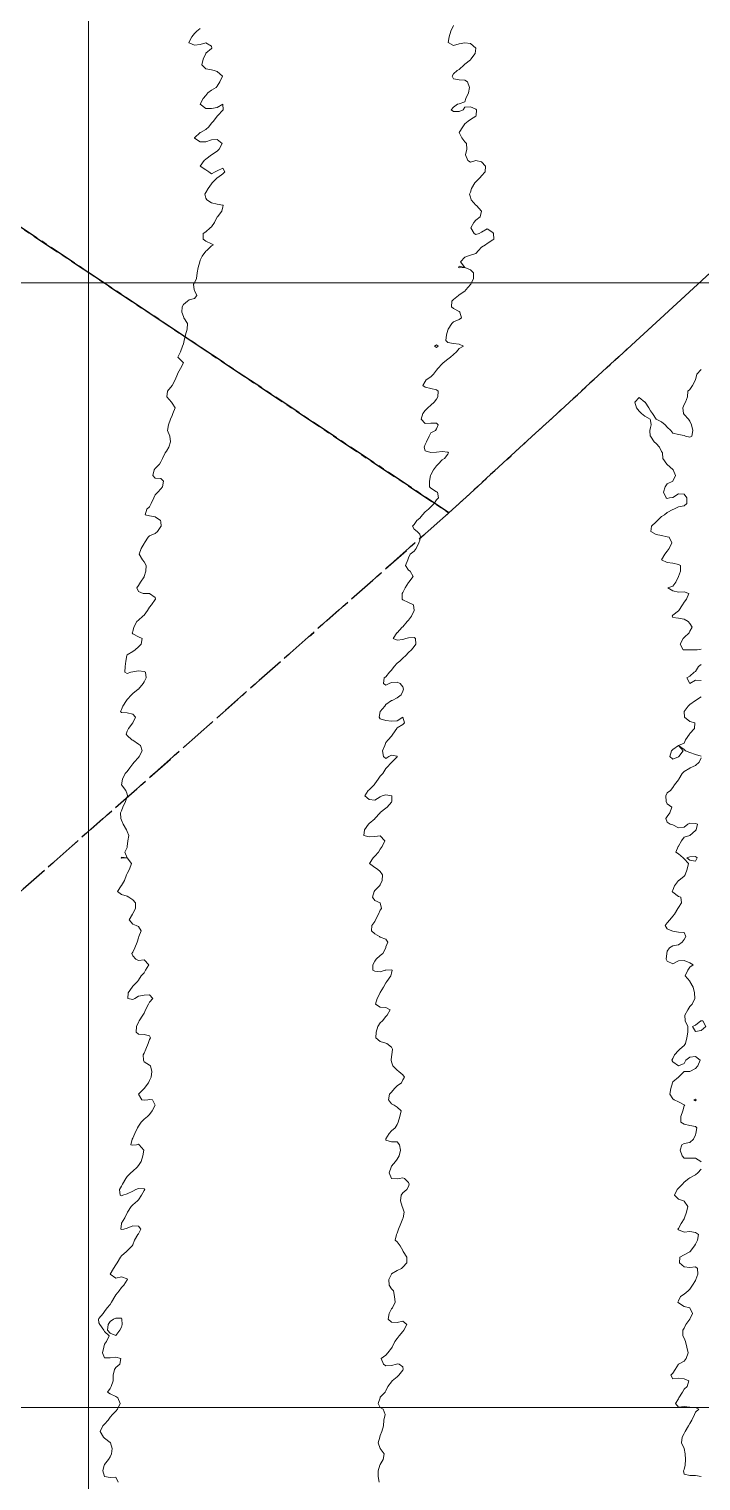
# Model space of a CAD drawing. Header units: centimetres. Extents: x 0 to 642158, y -847 to 649707.
# Drawn here: x 616361.5 to 616421.2, y 620380.9 to 620509.9 of the extents above; entities that cross this region are included whole.
import ezdxf

# ---------------------------------------------------------------- set-up
doc = ezdxf.new("R2010")
doc.units = ezdxf.units.CM
doc.header["$MEASUREMENT"] = 0
doc.linetypes.add('CENTERX2', pattern=[4, 2.5, -0.5, 0.5, -0.5])
doc.layers.add('MEV_grille', color=254, linetype='Continuous', lineweight=9)
doc.layers.add('WAL_topographie 0.5', color=253, linetype='Continuous', lineweight=20)
doc.layers.add('SPW_parcellaire cadastral', color=7, linetype='CENTERX2', lineweight=25, true_color=0xff0542)

# ---------------------------------------------------------------- blocks, each defined once
blk = doc.blocks.new('*U114')
at = {"layer": 'MEV_grille', "transparency": 33554687}
blk.add_lwpolyline([(-1338.46, 0), (1338.46, 0)], dxfattribs=at)
blk = doc.blocks.new('*U115')
at = {"layer": 'MEV_grille', "color": 0, "linetype": 'ByBlock', "lineweight": -2, "transparency": 16777216}
for p in [(0, -1900), (0, -2000)]:
    blk.add_blockref('*U114', p, dxfattribs=at)
blk = doc.blocks.new('*U112')
at = {"layer": 'MEV_grille', "transparency": 33554687}
blk.add_lwpolyline([(0, 1825.48), (0, -1825.48)], dxfattribs=at)
blk = doc.blocks.new('*U113')
at = {"layer": 'MEV_grille', "color": 0, "linetype": 'ByBlock', "lineweight": -2, "transparency": 16777216}
blk.add_blockref('*U112', (1000, 0), dxfattribs=at)

msp = doc.modelspace()

# ---------------------------------------------------------------- linework, layer by layer
at = {"layer": 'SPW_parcellaire cadastral'}
for points in [[(616425.74, 620491.64), (616398.85, 620466.93), (616295.42, 620535.92), (616341.97, 620593.58), (616353.95, 620608.37), (616450.36, 620515.77), (616425.74, 620491.64)], [(616244.92, 620527.53), (616265.33, 620555.01), (616295.42, 620535.92), (616398.85, 620466.93), (616360.24, 620432.78), (616355.21, 620434.82), (616244.92, 620527.53)], [(616341.48, 620417.92), (616354.92, 620428.6), (616360.24, 620432.78), (616398.85, 620466.93), (616425.74, 620491.64), (616492.56, 620388.57), (616489.07, 620387.92), (616489.93, 620383.02), (616456.01, 620366.98), (616440.31, 620357.7), (616423.38, 620344.81), (616399.68, 620325.69), (616323.15, 620403.09), (616341.48, 620417.92)]]:
    msp.add_lwpolyline(points, dxfattribs=at)
at = {"layer": 'WAL_topographie 0.5'}
for points in [[(616376.75, 620509.97), (616376.44, 620509.75), (616376.25, 620509.53), (616376, 620509.25), (616375.75, 620508.8), (616375.72, 620508.75), (616375.75, 620508.7), (616376.25, 620508.5), (616376.75, 620508.56), (616377.25, 620508.71), (616377.75, 620508.42), (616377.78, 620508.25), (616377.75, 620508.21), (616377.25, 620507.79), (616377.23, 620507.75), (616377.02, 620507.25), (616376.89, 620506.75), (616377.25, 620506.41), (616377.75, 620506.3), (616377.97, 620506.25), (616378.25, 620506.16), (616378.73, 620505.75), (616378.49, 620505.25), (616378.25, 620504.85), (616378.15, 620504.75), (616377.75, 620504.5), (616377.43, 620504.25), (616377.25, 620504.04), (616377, 620503.75), (616376.75, 620503.25), (616377.25, 620502.87), (616377.75, 620502.87), (616378.25, 620502.95), (616378.75, 620503.25), (616378.75, 620503.25), (616378.75, 620503.25), (616378.77, 620502.75), (616378.75, 620502.73), (616378.3, 620502.25), (616378.25, 620502.19), (616377.93, 620501.75), (616377.75, 620501.56), (616377.5, 620501.25), (616377.25, 620501.01), (616376.77, 620500.75), (616376.75, 620500.73), (616376.25, 620500.27), (616376.23, 620500.25), (616376.25, 620500.22), (616376.75, 620499.91), (616377.25, 620499.91), (616377.75, 620500.08), (616378.25, 620500.11), (616378.69, 620499.75), (616378.43, 620499.25), (616378.25, 620499.08), (616377.75, 620498.75), (616377.75, 620498.75), (616377.25, 620498.36), (616377.1, 620498.25), (616376.75, 620497.75), (616377.25, 620497.43), (616377.52, 620497.25), (616377.75, 620497.07), (616378.08, 620497.25), (616378.25, 620497.32), (616378.75, 620497.56), (616378.92, 620497.25), (616378.75, 620497.07), (616378.31, 620496.75), (616378.25, 620496.72), (616377.81, 620496.25), (616377.75, 620496.16), (616377.45, 620495.75), (616377.25, 620495.39), (616377.16, 620495.25), (616377.25, 620494.89), (616377.32, 620494.75), (616377.75, 620494.48), (616378.25, 620494.38), (616378.75, 620494.27), (616378.79, 620494.25), (616378.75, 620494.12), (616378.67, 620493.75), (616378.27, 620493.25), (616378.25, 620493.23), (616378.01, 620492.75), (616377.75, 620492.36), (616377.63, 620492.25), (616377.25, 620491.92), (616377.02, 620491.75), (616377.02, 620491.25), (616377.25, 620491.07), (616377.75, 620490.84), (616377.92, 620490.75), (616377.75, 620490.66), (616377.34, 620490.25), (616377.25, 620490.18), (616376.92, 620489.75), (616376.75, 620489.38), (616376.71, 620489.25), (616376.57, 620488.75), (616376.47, 620488.25), (616376.42, 620487.75), (616376.25, 620487.36), (616376.16, 620487.25), (616376.22, 620486.75), (616376.25, 620486.68), (616376.45, 620486.25), (616376.25, 620485.98), (616375.75, 620485.85), (616375.61, 620485.75), (616375.25, 620485.46), (616375.14, 620485.25), (616375.11, 620484.75), (616375.25, 620484.38), (616375.3, 620484.25), (616375.61, 620483.75), (616375.6, 620483.25), (616375.45, 620482.75), (616375.33, 620482.25), (616375.25, 620481.94), (616375.17, 620481.75), (616374.98, 620481.25), (616374.75, 620480.75), (616375.25, 620480.25), (616375.25, 620480.25), (616375.25, 620480.25), (616375, 620479.75), (616374.75, 620479.34), (616374.72, 620479.25), (616374.53, 620478.75), (616374.25, 620478.25), (616374.25, 620478.25), (616373.83, 620477.75), (616373.78, 620477.25), (616374.2, 620476.75), (616374.25, 620476.68), (616374.53, 620476.25), (616374.31, 620475.75), (616374.25, 620475.57), (616374.09, 620475.25), (616373.93, 620474.75), (616373.83, 620474.25), (616374.04, 620473.75), (616374.1, 620473.25), (616373.96, 620472.75), (616373.75, 620472.42), (616373.63, 620472.25), (616373.4, 620471.75), (616373.25, 620471.45), (616373.12, 620471.25), (616372.75, 620470.86), (616372.64, 620470.75), (616372.53, 620470.25), (616372.75, 620470.02), (616373.25, 620469.97), (616373.47, 620469.75), (616373.39, 620469.25), (616373.25, 620469.06), (616372.98, 620468.75), (616372.75, 620468.51), (616372.62, 620468.25), (616372.39, 620467.75), (616372.25, 620467.46), (616372.01, 620467.25), (616371.86, 620466.75), (616372.25, 620466.66), (616372.75, 620466.56), (616373.23, 620466.25), (616373.25, 620466.12), (616373.28, 620465.75), (616373.25, 620465.7), (616372.96, 620465.25), (616372.75, 620465.09), (616372.25, 620464.87), (616372.11, 620464.75), (616371.78, 620464.25), (616371.75, 620464.19), (616371.5, 620463.75), (616371.31, 620463.25), (616371.61, 620462.75), (616371.75, 620462.56), (616371.95, 620462.25), (616371.92, 620461.75), (616371.76, 620461.25), (616371.75, 620461.23), (616371.43, 620460.75), (616371.25, 620460.46), (616371.12, 620460.25), (616371.25, 620459.94), (616371.67, 620459.75), (616371.75, 620459.74), (616372.25, 620459.75), (616372.25, 620459.75), (616372.25, 620459.75), (616372.75, 620459.39), (616372.77, 620459.25), (616372.75, 620459.22), (616372.42, 620458.75), (616372.25, 620458.53), (616372.07, 620458.25), (616371.75, 620457.84), (616371.65, 620457.75), (616371.25, 620457.38), (616371.12, 620457.25), (616370.84, 620456.75), (616370.75, 620456.38), (616370.7, 620456.25), (616370.75, 620456.16), (616371.25, 620455.9), (616371.6, 620455.75), (616371.49, 620455.25), (616371.25, 620455), (616370.96, 620454.75), (616370.75, 620454.61), (616370.25, 620454.29), (616370.23, 620454.25), (616370.12, 620453.75), (616370.07, 620453.25), (616370.06, 620452.75), (616370.25, 620452.65), (616370.58, 620452.75), (616370.75, 620452.79), (616371.25, 620452.88), (616371.75, 620452.82), (616371.87, 620452.75), (616371.93, 620452.25), (616371.75, 620451.89), (616371.68, 620451.75), (616371.25, 620451.26), (616371.23, 620451.25), (616370.75, 620450.87), (616370.63, 620450.75), (616370.25, 620450.33), (616370.2, 620450.25), (616369.87, 620449.75), (616369.75, 620449.44), (616369.65, 620449.25), (616369.75, 620449.17), (616370.25, 620449.13), (616370.75, 620449.03), (616370.99, 620448.75), (616370.75, 620448.25), (616370.75, 620448.25), (616370.36, 620447.75), (616370.25, 620447.5), (616370.17, 620447.25), (616370.25, 620447.12), (616370.67, 620446.75), (616370.75, 620446.7), (616371.25, 620446.36), (616371.45, 620446.25), (616371.59, 620445.75), (616371.31, 620445.25), (616371.25, 620445.18), (616370.88, 620444.75), (616370.75, 620444.6), (616370.48, 620444.25), (616370.25, 620443.93), (616370.09, 620443.75), (616369.83, 620443.25), (616369.75, 620442.75), (616370.14, 620442.25), (616370.25, 620441.92), (616370.27, 620441.75), (616370.25, 620441.71), (616370.1, 620441.25), (616369.88, 620440.75), (616369.75, 620440.44), (616369.67, 620440.25), (616369.69, 620439.75), (616369.75, 620439.6), (616369.89, 620439.25), (616370.18, 620438.75), (616370.25, 620438.6), (616370.4, 620438.25), (616370.31, 620437.75), (616370.26, 620437.25), (616370.25, 620437.17), (616370.04, 620436.75), (616370.25, 620436.25), (616370.25, 620436.25), (616370.64, 620435.75), (616370.46, 620435.25), (616370.25, 620434.87), (616370.2, 620434.75), (616370.01, 620434.25), (616369.75, 620433.8), (616369.71, 620433.75), (616369.4, 620433.25), (616369.75, 620432.98), (616370.25, 620432.84), (616370.4, 620432.75), (616370.75, 620432.51), (616370.98, 620432.25), (616371, 620431.75), (616370.75, 620431.29), (616370.73, 620431.25), (616370.42, 620430.75), (616370.75, 620430.34), (616371.04, 620430.25), (616371.25, 620430.15), (616371.5, 620429.75), (616371.29, 620429.25), (616371.25, 620429.13), (616371.14, 620428.75), (616370.94, 620428.25), (616370.75, 620427.87), (616370.67, 620427.75), (616370.75, 620427.55), (616371.02, 620427.25), (616371.25, 620427.12), (616371.75, 620427.17), (616372.19, 620426.75), (616371.89, 620426.25), (616371.75, 620426.03), (616371.51, 620425.75), (616371.25, 620425.38), (616371.16, 620425.25), (616370.75, 620424.83), (616370.69, 620424.75), (616370.33, 620424.25), (616370.32, 620423.75), (616370.75, 620423.67), (616370.93, 620423.75), (616371.25, 620423.94), (616371.75, 620424.04), (616372.25, 620424.07), (616372.54, 620423.75), (616372.25, 620423.42), (616372.16, 620423.25), (616371.88, 620422.75), (616371.75, 620422.43), (616371.66, 620422.25), (616371.31, 620421.75), (616371.25, 620421.64), (616371.08, 620421.25), (616371.05, 620420.75), (616371.25, 620420.57), (616371.75, 620420.54), (616372.25, 620420.43), (616372.34, 620420.25), (616372.25, 620420.11), (616372.12, 620419.75), (616371.9, 620419.25), (616371.75, 620418.9), (616371.68, 620418.75), (616371.69, 620418.25), (616371.75, 620418.11), (616372.25, 620417.81), (616372.33, 620417.75), (616372.44, 620417.25), (616372.38, 620416.75), (616372.25, 620416.47), (616372.14, 620416.25), (616371.75, 620415.75), (616371.75, 620415.75), (616371.27, 620415.25), (616371.55, 620414.75), (616371.75, 620414.71), (616372.08, 620414.75), (616372.25, 620414.77), (616372.5, 620414.75), (616372.75, 620414.25), (616372.75, 620414.25), (616372.75, 620414.25), (616372.48, 620413.75), (616372.25, 620413.42), (616372.06, 620413.25), (616371.75, 620413.03), (616371.51, 620412.75), (616371.25, 620412.39), (616371.17, 620412.25), (616370.94, 620411.75), (616370.75, 620411.33), (616370.71, 620411.25), (616370.58, 620410.75), (616370.75, 620410.7), (616371.08, 620410.75), (616371.25, 620410.79), (616371.33, 620410.75), (616371.72, 620410.25), (616371.65, 620409.75), (616371.51, 620409.25), (616371.25, 620408.89), (616371.13, 620408.75), (616370.75, 620408.39), (616370.58, 620408.25), (616370.25, 620407.93), (616370.12, 620407.75), (616369.83, 620407.25), (616369.75, 620407.07), (616369.56, 620406.75), (616369.62, 620406.25), (616369.75, 620406.21), (616369.88, 620406.25), (616370.25, 620406.38), (616370.75, 620406.61), (616371.02, 620406.75), (616371.25, 620406.85), (616371.75, 620406.82), (616371.83, 620406.75), (616371.75, 620406.68), (616371.53, 620406.25), (616371.25, 620405.86), (616371.17, 620405.75), (616370.75, 620405.39), (616370.61, 620405.25), (616370.28, 620404.75), (616370.25, 620404.69), (616370.05, 620404.25), (616369.75, 620403.77), (616369.74, 620403.75), (616369.68, 620403.25), (616369.75, 620403.2), (616369.95, 620403.25), (616370.25, 620403.33), (616370.75, 620403.54), (616371.25, 620403.51), (616371.47, 620403.25), (616371.25, 620402.82), (616371.21, 620402.75), (616370.91, 620402.25), (616370.75, 620401.84), (616370.7, 620401.75), (616370.25, 620401.31), (616370.19, 620401.25), (616369.75, 620400.87), (616369.65, 620400.75), (616369.37, 620400.25), (616369.25, 620400.06), (616369.05, 620399.75), (616368.75, 620399.25), (616369.25, 620398.88), (616369.75, 620398.99), (616370.25, 620398.82), (616370.27, 620398.75), (616370.25, 620398.72), (616369.95, 620398.25), (616369.75, 620398.06), (616369.54, 620397.75), (616369.25, 620397.39), (616369.15, 620397.25), (616368.86, 620396.75), (616368.75, 620396.55), (616368.48, 620396.25), (616368.25, 620395.92), (616368.11, 620395.75), (616367.75, 620395.31), (616367.72, 620395.25), (616367.75, 620394.92), (616367.81, 620394.75), (616368.19, 620394.25), (616368.25, 620394.14), (616368.64, 620393.75), (616368.43, 620393.25), (616368.25, 620393), (616368.17, 620392.75), (616368.06, 620392.25), (616368.25, 620391.81), (616368.75, 620391.79), (616369.25, 620391.87), (616369.68, 620391.75), (616369.59, 620391.25), (616369.25, 620390.93), (616369.14, 620390.75), (616369, 620390.25), (616369.02, 620389.75), (616368.83, 620389.25), (616368.75, 620389.06), (616368.52, 620388.75), (616368.75, 620388.6), (616369.25, 620388.35), (616369.43, 620388.25), (616369.62, 620387.75), (616369.4, 620387.25), (616369.25, 620387.05), (616368.96, 620386.75), (616368.75, 620386.52), (616368.57, 620386.25), (616368.25, 620385.89), (616368.08, 620385.75), (616367.86, 620385.25), (616368.14, 620384.75), (616368.25, 620384.67), (616368.75, 620384.28), (616368.78, 620384.25), (616368.93, 620383.75), (616368.85, 620383.25), (616368.75, 620383.01), (616368.59, 620382.75), (616368.25, 620382.32), (616368.2, 620382.25), (616368.1, 620381.75), (616368.25, 620381.25), (616368.25, 620381.25), (616368.75, 620381.16), (616369.25, 620381.2), (616369.44, 620380.75)], [(616399.25, 620510.25), (616399.03, 620509.75), (616398.86, 620509.25), (616398.79, 620508.75), (616399.25, 620508.48), (616399.75, 620508.62), (616400.25, 620508.72), (616400.75, 620508.65), (616401.25, 620508.25), (616401.25, 620508.25), (616401.25, 620508.25), (616401.18, 620507.75), (616400.8, 620507.25), (616400.75, 620507.2), (616400.25, 620506.8), (616400.2, 620506.75), (616399.75, 620506.33), (616399.59, 620506.25), (616399.25, 620505.94), (616399.14, 620505.75), (616399.25, 620505.52), (616399.75, 620505.43), (616400.25, 620505.39), (616400.5, 620505.25), (616400.67, 620504.75), (616400.58, 620504.25), (616400.34, 620503.75), (616400.25, 620503.47), (616399.75, 620503.3), (616399.62, 620503.25), (616399.25, 620503), (616399.04, 620502.75), (616399.25, 620502.61), (616399.75, 620502.6), (616400.1, 620502.75), (616400.25, 620503), (616400.75, 620503.03), (616401.25, 620502.81), (616401.3, 620502.75), (616401.28, 620502.25), (616401.25, 620502.19), (616400.75, 620501.9), (616400.56, 620501.75), (616400.25, 620501.52), (616400.08, 620501.25), (616399.76, 620500.75), (616399.98, 620500.25), (616400.25, 620499.92), (616400.42, 620499.75), (616400.44, 620499.25), (616400.32, 620498.75), (616400.54, 620498.25), (616400.75, 620498.11), (616401.25, 620498.25), (616401.25, 620498.25), (616401.25, 620498.25), (616401.75, 620498.14), (616402.1, 620497.75), (616402.07, 620497.25), (616401.75, 620496.9), (616401.63, 620496.75), (616401.25, 620496.35), (616401.16, 620496.25), (616400.85, 620495.75), (616400.75, 620495.42), (616400.69, 620495.25), (616400.75, 620495), (616400.82, 620494.75), (616401.25, 620494.29), (616401.31, 620494.25), (616401.75, 620493.75), (616401.75, 620493.75), (616401.75, 620493.75), (616401.62, 620493.25), (616401.25, 620492.93), (616401.06, 620492.75), (616400.78, 620492.25), (616401.1, 620491.75), (616401.25, 620491.68), (616401.53, 620491.75), (616401.75, 620491.89), (616402.25, 620492.18), (616402.75, 620491.84), (616402.82, 620491.75), (616402.84, 620491.25), (616402.75, 620491.19), (616402.25, 620490.88), (616402.09, 620490.75), (616401.75, 620490.53), (616401.48, 620490.25), (616401.25, 620489.98), (616400.75, 620489.82), (616400.5, 620489.75), (616400.25, 620489.64), (616399.89, 620489.25), (616400.25, 620488.75), (616400.25, 620488.75), (616400.75, 620488.54), (616401.02, 620488.25), (616401.03, 620487.75), (616400.78, 620487.25), (616400.75, 620487.21), (616400.35, 620486.75), (616400.25, 620486.63), (616399.75, 620486.3), (616399.69, 620486.25), (616399.25, 620485.89), (616399.1, 620485.75), (616399.08, 620485.25), (616399.25, 620485.08), (616399.75, 620484.82), (616399.83, 620484.75), (616399.96, 620484.25), (616399.75, 620484.12), (616399.25, 620483.91), (616399.11, 620483.75), (616398.77, 620483.25), (616398.75, 620483.15), (616398.62, 620482.75), (616398.58, 620482.25), (616398.75, 620482.08), (616399.25, 620481.98), (616399.75, 620481.91), (616400.14, 620481.75), (616399.75, 620481.54), (616399.52, 620481.25), (616399.25, 620481), (616398.98, 620480.75), (616398.75, 620480.58), (616398.35, 620480.25), (616398.25, 620480.17), (616397.85, 620479.75), (616397.75, 620479.62), (616397.48, 620479.25), (616397.25, 620479.01), (616396.82, 620478.75), (616396.75, 620478.6), (616396.53, 620478.25), (616396.75, 620478.11), (616397.25, 620477.97), (616397.75, 620477.87), (616397.89, 620477.75), (616397.87, 620477.25), (616397.75, 620477.03), (616397.55, 620476.75), (616397.25, 620476.49), (616396.97, 620476.25), (616396.75, 620476.02), (616396.53, 620475.75), (616396.38, 620475.25), (616396.75, 620474.87), (616397.25, 620474.9), (616397.75, 620474.91), (616397.89, 620474.75), (616397.75, 620474.38), (616397.65, 620474.25), (616397.25, 620474.04), (616397.08, 620473.75), (616396.84, 620473.25), (616396.75, 620473), (616396.65, 620472.75), (616396.75, 620472.45), (616397.25, 620472.29), (616397.75, 620472.31), (616398.25, 620472.39), (616398.75, 620472.31), (616398.81, 620472.25), (616398.75, 620472.13), (616398.45, 620471.75), (616398.25, 620471.63), (616397.89, 620471.25), (616397.75, 620471.11), (616397.47, 620470.75), (616397.25, 620470.29), (616397.22, 620470.25), (616397.13, 620469.75), (616397.12, 620469.25), (616397.25, 620469.13), (616397.75, 620468.78), (616397.82, 620468.75), (616397.91, 620468.25), (616397.75, 620468.08), (616397.53, 620467.75), (616397.25, 620467.46), (616397.04, 620467.25), (616396.75, 620467.01), (616396.49, 620466.75), (616396.25, 620466.46), (616396.01, 620466.25), (616395.75, 620465.89), (616395.61, 620465.75), (616395.75, 620465.48), (616396.03, 620465.25), (616396.25, 620465.03), (616396.33, 620464.75), (616396.25, 620464.5), (616396.18, 620464.25), (616395.94, 620463.75), (616395.75, 620463.53), (616395.39, 620463.25), (616395.25, 620462.92), (616395.2, 620462.75), (616395, 620462.25), (616395.25, 620461.84), (616395.39, 620461.75), (616395.67, 620461.25), (616395.27, 620460.75), (616395.25, 620460.73), (616394.96, 620460.25), (616394.75, 620459.83), (616394.7, 620459.75), (616394.68, 620459.25), (616394.75, 620459.19), (616395.25, 620458.94), (616395.7, 620458.75), (616395.75, 620458.25), (616395.75, 620458.25), (616395.75, 620458.25), (616395.53, 620457.75), (616395.25, 620457.37), (616395.15, 620457.25), (616394.75, 620456.79), (616394.7, 620456.75), (616394.25, 620456.27), (616394.23, 620456.25), (616393.88, 620455.75), (616394.25, 620455.61), (616394.75, 620455.65), (616395.02, 620455.75), (616395.25, 620455.82), (616395.75, 620455.83), (616395.89, 620455.75), (616395.91, 620455.25), (616395.75, 620455.05), (616395.51, 620454.75), (616395.25, 620454.51), (616395.03, 620454.25), (616394.75, 620453.99), (616394.48, 620453.75), (616394.25, 620453.55), (616393.98, 620453.25), (616393.75, 620452.94), (616393.58, 620452.75), (616393.25, 620452.35), (616393.1, 620452.25), (616393.02, 620451.75), (616393.25, 620451.61), (616393.55, 620451.75), (616393.75, 620451.84), (616394.25, 620451.87), (616394.5, 620451.75), (616394.75, 620451.44), (616394.81, 620451.25), (616394.75, 620451.08), (616394.6, 620450.75), (616394.25, 620450.49), (616393.79, 620450.25), (616393.75, 620450.23), (616393.25, 620449.87), (616393.15, 620449.75), (616392.75, 620449.25), (616392.75, 620449.25), (616392.64, 620448.75), (616392.75, 620448.62), (616393.25, 620448.46), (616393.75, 620448.4), (616394.25, 620448.42), (616394.75, 620448.75), (616394.75, 620448.75), (616394.75, 620448.75), (616394.9, 620448.25), (616394.75, 620448.1), (616394.25, 620447.82), (616394.23, 620447.75), (616393.87, 620447.25), (616393.75, 620447.06), (616393.44, 620446.75), (616393.25, 620446.5), (616393.14, 620446.25), (616392.93, 620445.75), (616393.03, 620445.25), (616393.25, 620445.07), (616393.5, 620445.25), (616393.75, 620445.38), (616394.25, 620445.28), (616394.26, 620445.25), (616394.25, 620445.23), (616393.77, 620444.75), (616393.75, 620444.73), (616393.3, 620444.25), (616393.25, 620444.2), (616392.97, 620443.75), (616392.75, 620443.5), (616392.57, 620443.25), (616392.25, 620442.82), (616392.19, 620442.75), (616391.75, 620442.31), (616391.68, 620442.25), (616391.38, 620441.75), (616391.75, 620441.44), (616392.25, 620441.37), (616392.75, 620441.68), (616392.92, 620441.75), (616393.25, 620441.84), (616393.75, 620441.76), (616393.77, 620441.75), (616393.78, 620441.25), (616393.75, 620441.2), (616393.37, 620440.75), (616393.25, 620440.66), (616392.75, 620440.27), (616392.74, 620440.25), (616392.26, 620439.75), (616392.25, 620439.73), (616391.75, 620439.3), (616391.7, 620439.25), (616391.33, 620438.75), (616391.3, 620438.25), (616391.75, 620438.12), (616392.25, 620438.16), (616392.75, 620438.2), (616393.15, 620437.75), (616392.9, 620437.25), (616392.75, 620437.03), (616392.59, 620436.75), (616392.25, 620436.39), (616392.12, 620436.25), (616391.8, 620435.75), (616392.25, 620435.38), (616392.49, 620435.25), (616392.75, 620435.03), (616392.94, 620434.75), (616392.92, 620434.25), (616392.75, 620433.85), (616392.68, 620433.75), (616392.25, 620433.34), (616392.19, 620433.25), (616392.05, 620432.75), (616392.25, 620432.45), (616392.75, 620432.25), (616392.75, 620432.25), (616392.85, 620431.75), (616392.75, 620431.6), (616392.59, 620431.25), (616392.33, 620430.75), (616392.25, 620430.6), (616392.01, 620430.25), (616391.96, 620429.75), (616392.25, 620429.49), (616392.67, 620429.25), (616392.75, 620429.2), (616393.25, 620429.03), (616393.43, 620428.75), (616393.25, 620428.33), (616393.23, 620428.25), (616392.97, 620427.75), (616392.75, 620427.56), (616392.38, 620427.25), (616392.25, 620427.07), (616392.09, 620426.75), (616392.08, 620426.25), (616392.25, 620426.19), (616392.75, 620426.11), (616393.18, 620426.25), (616393.25, 620426.27), (616393.75, 620426.29), (616393.79, 620426.25), (616393.75, 620426), (616393.67, 620425.75), (616393.32, 620425.25), (616393.25, 620425.14), (616393.04, 620424.75), (616392.75, 620424.27), (616392.74, 620424.25), (616392.47, 620423.75), (616392.31, 620423.25), (616392.75, 620422.98), (616393.25, 620422.95), (616393.62, 620422.75), (616393.36, 620422.25), (616393.25, 620422.14), (616392.93, 620421.75), (616392.75, 620421.59), (616392.52, 620421.25), (616392.38, 620420.75), (616392.34, 620420.25), (616392.75, 620419.93), (616393.25, 620419.77), (616393.33, 620419.75), (616393.75, 620419.43), (616393.83, 620419.25), (616393.76, 620418.75), (616393.75, 620418.58), (616393.71, 620418.25), (616393.75, 620418.11), (616393.86, 620417.75), (616394.25, 620417.36), (616394.4, 620417.25), (616394.75, 620416.95), (616394.9, 620416.75), (616394.75, 620416.5), (616394.63, 620416.25), (616394.25, 620415.98), (616394.02, 620415.75), (616393.75, 620415.43), (616393.58, 620415.25), (616393.48, 620414.75), (616393.75, 620414.38), (616393.98, 620414.25), (616394.25, 620414.07), (616394.6, 620413.75), (616394.49, 620413.25), (616394.34, 620412.75), (616394.25, 620412.54), (616394.08, 620412.25), (616393.75, 620411.98), (616393.53, 620411.75), (616393.25, 620411.28), (616393.24, 620411.25), (616393.25, 620411.15), (616393.75, 620411.01), (616394.25, 620410.99), (616394.45, 620410.75), (616394.53, 620410.25), (616394.44, 620409.75), (616394.25, 620409.47), (616394.1, 620409.25), (616393.75, 620408.83), (616393.71, 620408.75), (616393.55, 620408.25), (616393.75, 620407.75), (616393.75, 620407.75), (616394.25, 620407.71), (616394.42, 620407.75), (616394.75, 620407.81), (616394.9, 620407.75), (616395.25, 620407.38), (616395.3, 620407.25), (616395.25, 620407.04), (616395.1, 620406.75), (616394.75, 620406.47), (616394.61, 620406.25), (616394.55, 620405.75), (616394.68, 620405.25), (616394.75, 620405.11), (616394.86, 620404.75), (616394.77, 620404.25), (616394.75, 620404.2), (616394.58, 620403.75), (616394.37, 620403.25), (616394.25, 620402.88), (616394.19, 620402.75), (616394.07, 620402.25), (616394.25, 620402.1), (616394.5, 620401.75), (616394.75, 620401.34), (616394.79, 620401.25), (616395.12, 620400.75), (616395.12, 620400.25), (616394.75, 620399.85), (616394.62, 620399.75), (616394.25, 620399.56), (616393.75, 620399.27), (616393.74, 620399.25), (616393.51, 620398.75), (616393.55, 620398.25), (616393.75, 620397.94), (616393.93, 620397.75), (616394.01, 620397.25), (616394.08, 620396.75), (616393.83, 620396.25), (616393.75, 620396.15), (616393.53, 620395.75), (616393.45, 620395.25), (616393.75, 620394.96), (616394.25, 620394.95), (616394.75, 620395.05), (616395.12, 620394.75), (616394.85, 620394.25), (616394.75, 620394.14), (616394.44, 620393.75), (616394.25, 620393.51), (616394.04, 620393.25), (616393.8, 620392.75), (616393.75, 620392.66), (616393.42, 620392.25), (616393.25, 620392.03), (616392.84, 620391.75), (616393.02, 620391.25), (616393.25, 620391.1), (616393.75, 620391.13), (616394.18, 620391.25), (616394.25, 620391.27), (616394.42, 620391.25), (616394.75, 620391), (616394.79, 620390.75), (616394.75, 620390.71), (616394.41, 620390.25), (616394.25, 620390.1), (616393.8, 620389.75), (616393.75, 620389.68), (616393.42, 620389.25), (616393.25, 620388.87), (616393.19, 620388.75), (616392.75, 620388.29), (616392.73, 620388.25), (616392.56, 620387.75), (616392.75, 620387.38), (616393, 620387.25), (616393.17, 620386.75), (616393.07, 620386.25), (616393.02, 620385.75), (616392.88, 620385.25), (616392.75, 620384.88), (616392.72, 620384.75), (616392.57, 620384.25), (616392.75, 620383.75), (616392.75, 620383.75), (616393.09, 620383.25), (616392.99, 620382.75), (616392.75, 620382.31), (616392.72, 620382.25), (616392.56, 620381.75), (616392.57, 620381.25), (616392.64, 620380.75)], [(616399.75, 620488.71), (616400.25, 620488.75), (616399.75, 620488.85), (616399.7, 620488.75), (616399.75, 620488.71)], [(616397.75, 620481.61), (616397.89, 620481.75), (616397.75, 620481.85), (616397.58, 620481.75), (616397.75, 620481.61)], [(616421.25, 620479.68), (616420.87, 620479.25), (616420.75, 620478.75), (616420.75, 620478.75), (616420.48, 620478.25), (616420.25, 620477.88), (616420.07, 620477.75), (616420.06, 620477.25), (616419.88, 620476.75), (616419.75, 620476.55), (616419.62, 620476.25), (616419.7, 620475.75), (616419.75, 620475.68), (616420.13, 620475.25), (616420.25, 620475.08), (616420.41, 620474.75), (616420.51, 620474.25), (616420.42, 620473.75), (616420.25, 620473.65), (616419.88, 620473.75), (616419.75, 620473.8), (616419.25, 620473.89), (616418.75, 620474), (616418.57, 620474.25), (616418.25, 620474.53), (616418.07, 620474.75), (616417.75, 620475), (616417.25, 620475.25), (616417.25, 620475.25), (616416.94, 620475.75), (616416.75, 620475.99), (616416.61, 620476.25), (616416.28, 620476.75), (616416.25, 620476.77), (616415.75, 620477.18), (616415.36, 620476.75), (616415.53, 620476.25), (616415.75, 620475.95), (616415.95, 620475.75), (616416.25, 620475.52), (616416.72, 620475.25), (616416.75, 620475.12), (616416.83, 620474.75), (616416.75, 620474.52), (616416.7, 620474.25), (616416.74, 620473.75), (616416.75, 620473.73), (616417.09, 620473.25), (616417.25, 620473.09), (616417.55, 620472.75), (616417.75, 620472.38), (616417.82, 620472.25), (616417.87, 620471.75), (616418.22, 620471.25), (616418.25, 620471.23), (616418.75, 620470.78), (616418.78, 620470.75), (616418.98, 620470.25), (616418.76, 620469.75), (616418.75, 620469.74), (616418.25, 620469.49), (616418.05, 620469.25), (616417.91, 620468.75), (616418.16, 620468.25), (616418.25, 620468.2), (616418.45, 620468.25), (616418.75, 620468.29), (616419.25, 620468.61), (616419.75, 620468.59), (616419.99, 620468.25), (616419.99, 620467.75), (616419.75, 620467.55), (616419.25, 620467.47), (616418.82, 620467.25), (616418.75, 620467.22), (616418.25, 620466.96), (616418, 620466.75), (616417.75, 620466.59), (616417.38, 620466.25), (616417.25, 620466.11), (616416.84, 620465.75), (616416.79, 620465.25), (616417.25, 620465), (616417.75, 620464.92), (616418.25, 620464.8), (616418.42, 620464.75), (616418.66, 620464.25), (616418.41, 620463.75), (616418.25, 620463.51), (616418.04, 620463.25), (616417.75, 620462.75), (616418.25, 620462.52), (616418.75, 620462.44), (616419.25, 620462.34), (616419.42, 620462.25), (616419.43, 620461.75), (616419.25, 620461.25), (616419.25, 620461.25), (616419.02, 620460.75), (616418.75, 620460.39), (616418.31, 620460.25), (616418.75, 620460), (616419.25, 620459.87), (616419.75, 620459.9), (616420.17, 620459.75), (616419.95, 620459.25), (616419.75, 620458.99), (616419.59, 620458.75), (616419.27, 620458.25), (616419.25, 620458.2), (616418.75, 620457.84), (616418.69, 620457.75), (616418.75, 620457.61), (616419.25, 620457.55), (616419.75, 620457.48), (616420.12, 620457.25), (616420.25, 620457.1), (616420.45, 620456.75), (616420.25, 620456.4), (616420.2, 620456.25), (616419.75, 620455.85), (616419.66, 620455.75), (616419.39, 620455.25), (616419.65, 620454.75), (616419.75, 620454.74), (616420.25, 620454.75), (616420.25, 620454.75), (616420.25, 620454.75), (616420.75, 620454.73), (616420.92, 620454.75), (616421.25, 620454.79)], [(616421.25, 620453.44), (616421.03, 620453.25), (616420.75, 620452.83), (616420.63, 620452.75), (616420.25, 620452.4), (616419.98, 620452.25), (616420.25, 620451.75), (616420.75, 620452.05), (616421.25, 620452.03)], [(616421.25, 620450.58), (616420.75, 620450.25), (616420.75, 620450.25), (616420.25, 620449.87), (616420.12, 620449.75), (616419.75, 620449.25), (616419.77, 620448.75), (616420.25, 620448.38), (616420.69, 620448.25), (616420.66, 620447.75), (616420.25, 620447.3), (616420.22, 620447.25), (616419.88, 620446.75), (616419.75, 620446.46), (616419.25, 620446.25), (616419.75, 620445.88), (616419.86, 620445.75), (616420.25, 620445.63), (616420.75, 620445.44), (616421.25, 620445.28)], [(616419.25, 620445.22), (616419.28, 620445.25), (616419.65, 620445.75), (616419.25, 620446.25), (616418.75, 620445.88), (616418.64, 620445.75), (616418.49, 620445.25), (616418.75, 620445.02), (616419.25, 620445.22)], [(616421.25, 620445.15), (616421.1, 620444.75), (616420.75, 620444.46), (616420.28, 620444.25), (616420.25, 620444.23), (616419.75, 620443.94), (616419.56, 620443.75), (616419.27, 620443.25), (616419.25, 620443.19), (616418.89, 620442.75), (616418.75, 620442.5), (616418.54, 620442.25), (616418.25, 620442.03), (616418.11, 620441.75), (616418.14, 620441.25), (616418.25, 620441.06), (616418.65, 620440.75), (616418.47, 620440.25), (616418.25, 620439.92), (616418.12, 620439.75), (616418.25, 620439.42), (616418.5, 620439.25), (616418.75, 620439.2), (616419.25, 620438.93), (616419.75, 620438.99), (616420.07, 620439.25), (616420.25, 620439.33), (616420.75, 620439.31), (616420.93, 620439.25), (616420.81, 620438.75), (616420.75, 620438.68), (616420.27, 620438.25), (616420.25, 620438.24), (616419.75, 620438.1), (616419.52, 620437.75), (616419.25, 620437.28), (616419.23, 620437.25), (616419, 620436.75), (616419.25, 620436.6), (616419.67, 620436.25), (616419.75, 620436.17), (616420.14, 620435.75), (616420.03, 620435.25), (616419.85, 620434.75), (616419.75, 620434.63), (616419.28, 620434.25), (616419.25, 620434.23), (616418.88, 620433.75), (616418.75, 620433.39), (616418.7, 620433.25), (616418.75, 620433.19), (616419.25, 620432.81), (616419.46, 620432.75), (616419.52, 620432.25), (616419.25, 620431.85), (616419.2, 620431.75), (616418.88, 620431.25), (616418.75, 620431.08), (616418.48, 620430.75), (616418.25, 620430.46), (616418.07, 620430.25), (616418.25, 620429.95), (616418.66, 620429.75), (616418.75, 620429.72), (616419.25, 620429.64), (616419.75, 620429.61), (616419.9, 620429.25), (616419.75, 620429), (616419.57, 620428.75), (616419.25, 620428.52), (616418.75, 620428.42), (616418.44, 620428.25), (616418.25, 620427.94), (616418.2, 620427.75), (616418.16, 620427.25), (616418.25, 620427.06), (616418.75, 620426.84), (616419.25, 620427.09), (616419.75, 620427.11), (616420.25, 620426.93), (616420.54, 620426.75), (616420.25, 620426.52), (616420.08, 620426.25), (616419.85, 620425.75), (616420.25, 620425.28), (616420.27, 620425.25), (616420.55, 620424.75), (616420.66, 620424.25), (616420.71, 620423.75), (616420.45, 620423.25), (616420.25, 620423.02), (616420.08, 620422.75), (616419.82, 620422.25), (616419.83, 620421.75), (616420.07, 620421.25), (616420.07, 620420.75), (616420, 620420.25), (616419.87, 620419.75), (616419.75, 620419.57), (616419.38, 620419.25), (616419.25, 620419.13), (616418.9, 620418.75), (616418.75, 620418.4), (616418.67, 620418.25), (616418.75, 620418.11), (616419.25, 620417.75), (616419.75, 620417.96), (616419.91, 620418.25), (616420.25, 620418.54), (616420.75, 620418.59), (616421.18, 620418.25), (616420.96, 620417.75), (616420.75, 620417.53), (616420.25, 620417.25), (616420.25, 620417.25), (616419.75, 620417.25), (616419.25, 620416.75), (616419.25, 620416.75), (616418.75, 620416.35), (616418.71, 620416.25), (616418.56, 620415.75), (616418.48, 620415.25), (616418.75, 620414.84), (616418.87, 620414.75), (616419.25, 620414.57), (616419.75, 620414.28), (616419.82, 620414.25), (616419.75, 620414.2), (616419.63, 620413.75), (616419.47, 620413.25), (616419.45, 620412.75), (616419.75, 620412.57), (616420.25, 620412.46), (616420.75, 620412.36), (616420.89, 620412.25), (616420.8, 620411.75), (616420.75, 620411.62), (616420.58, 620411.25), (616420.25, 620410.95), (616419.75, 620410.85), (616419.55, 620410.75), (616419.39, 620410.25), (616419.57, 620409.75), (616419.75, 620409.54), (616420.25, 620409.54), (616420.75, 620409.55), (616421.23, 620409.25), (616421.25, 620409.22)], [(616369.75, 620436.22), (616370.25, 620436.25), (616369.75, 620436.31), (616369.71, 620436.25), (616369.75, 620436.22)], [(616420.92, 620436.25), (616420.75, 620435.96), (616420.25, 620436.04), (616420, 620436.25), (616420.25, 620436.33), (616420.75, 620436.38), (616420.92, 620436.25)], [(616421.67, 620421.25), (616421.25, 620420.91), (616420.75, 620420.82), (616420.48, 620421.25), (616420.75, 620421.37), (616421.22, 620421.75), (616421.25, 620421.77), (616421.42, 620421.75), (616421.67, 620421.25)], [(616420.81, 620414.75), (616420.75, 620414.64), (616420.62, 620414.75), (616420.75, 620414.79), (616420.81, 620414.75)], [(616421.25, 620408.56), (616420.97, 620408.25), (616420.75, 620408.08), (616420.25, 620407.81), (616420.18, 620407.75), (616419.75, 620407.41), (616419.59, 620407.25), (616419.25, 620406.88), (616419.14, 620406.75), (616418.9, 620406.25), (616419.25, 620405.92), (616419.69, 620405.75), (616419.75, 620405.73), (616420.08, 620405.25), (616419.95, 620404.75), (616419.78, 620404.25), (616419.75, 620404.16), (616419.5, 620403.75), (616419.25, 620403.29), (616419.2, 620403.25), (616419.25, 620403.18), (616419.75, 620402.96), (616420.25, 620403.02), (616420.75, 620402.95), (616421.03, 620402.75), (616420.95, 620402.25), (616420.75, 620401.89), (616420.66, 620401.75), (616420.28, 620401.25), (616420.25, 620401.21), (616419.75, 620400.96), (616419.37, 620400.75), (616419.34, 620400.25), (616419.75, 620399.88), (616420.25, 620399.84), (616420.75, 620399.9), (616420.93, 620399.75), (616420.97, 620399.25), (616420.79, 620398.75), (616420.75, 620398.68), (616420.49, 620398.25), (616420.25, 620397.9), (616420.1, 620397.75), (616419.75, 620397.47), (616419.42, 620397.25), (616419.25, 620396.88), (616419.19, 620396.75), (616419.25, 620396.69), (616419.75, 620396.36), (616420.25, 620396.25), (616420.25, 620396.25), (616420.49, 620395.75), (616420.26, 620395.25), (616420.25, 620395.23), (616419.91, 620394.75), (616419.75, 620394.44), (616419.62, 620394.25), (616419.64, 620393.75), (616419.75, 620393.55), (616419.86, 620393.25), (616419.98, 620392.75), (616420.1, 620392.25), (616419.94, 620391.75), (616419.75, 620391.5), (616419.25, 620391.25), (616419.25, 620391.25), (616418.96, 620390.75), (616418.75, 620390.43), (616418.56, 620390.25), (616418.75, 620389.94), (616419.25, 620389.99), (616419.75, 620389.92), (616420.18, 620389.75), (616420.02, 620389.25), (616419.75, 620389), (616419.61, 620388.75), (616419.29, 620388.25), (616419.25, 620388.15), (616418.99, 620387.75), (616419.25, 620387.42), (616419.75, 620387.46), (616420.25, 620387.4), (616420.75, 620387.37), (616421.06, 620387.25), (616420.75, 620386.97), (616420.67, 620386.75), (616420.42, 620386.25), (616420.25, 620385.96), (616420.14, 620385.75), (616419.84, 620385.25), (616419.75, 620385.07), (616419.58, 620384.75), (616419.51, 620384.25), (616419.75, 620383.75), (616419.75, 620383.75), (616419.83, 620383.25), (616419.86, 620382.75), (616419.84, 620382.25), (616419.75, 620381.87), (616419.69, 620381.75), (616419.75, 620381.45), (616420.25, 620381.35), (616420.75, 620381.35), (616421.25, 620381.25)], [(616369.6, 620394.25), (616369.25, 620393.79), (616368.75, 620394), (616368.5, 620394.25), (616368.56, 620394.75), (616368.75, 620395.03), (616369.04, 620395.25), (616369.25, 620395.33), (616369.75, 620395.33), (616369.79, 620395.25), (616369.81, 620394.75), (616369.75, 620394.53), (616369.6, 620394.25)]]:
    msp.add_lwpolyline(points, dxfattribs=at)

# ---------------------------------------------------------------- block references
at = {"layer": 'MEV_grille', "transparency": 33554687}
for name, p in [('*U113', (615366.81, 620593.64)), ('*U115', (616669.48, 622387.38))]:
    msp.add_blockref(name, p, dxfattribs=at)

doc.saveas('drawing.dxf')
